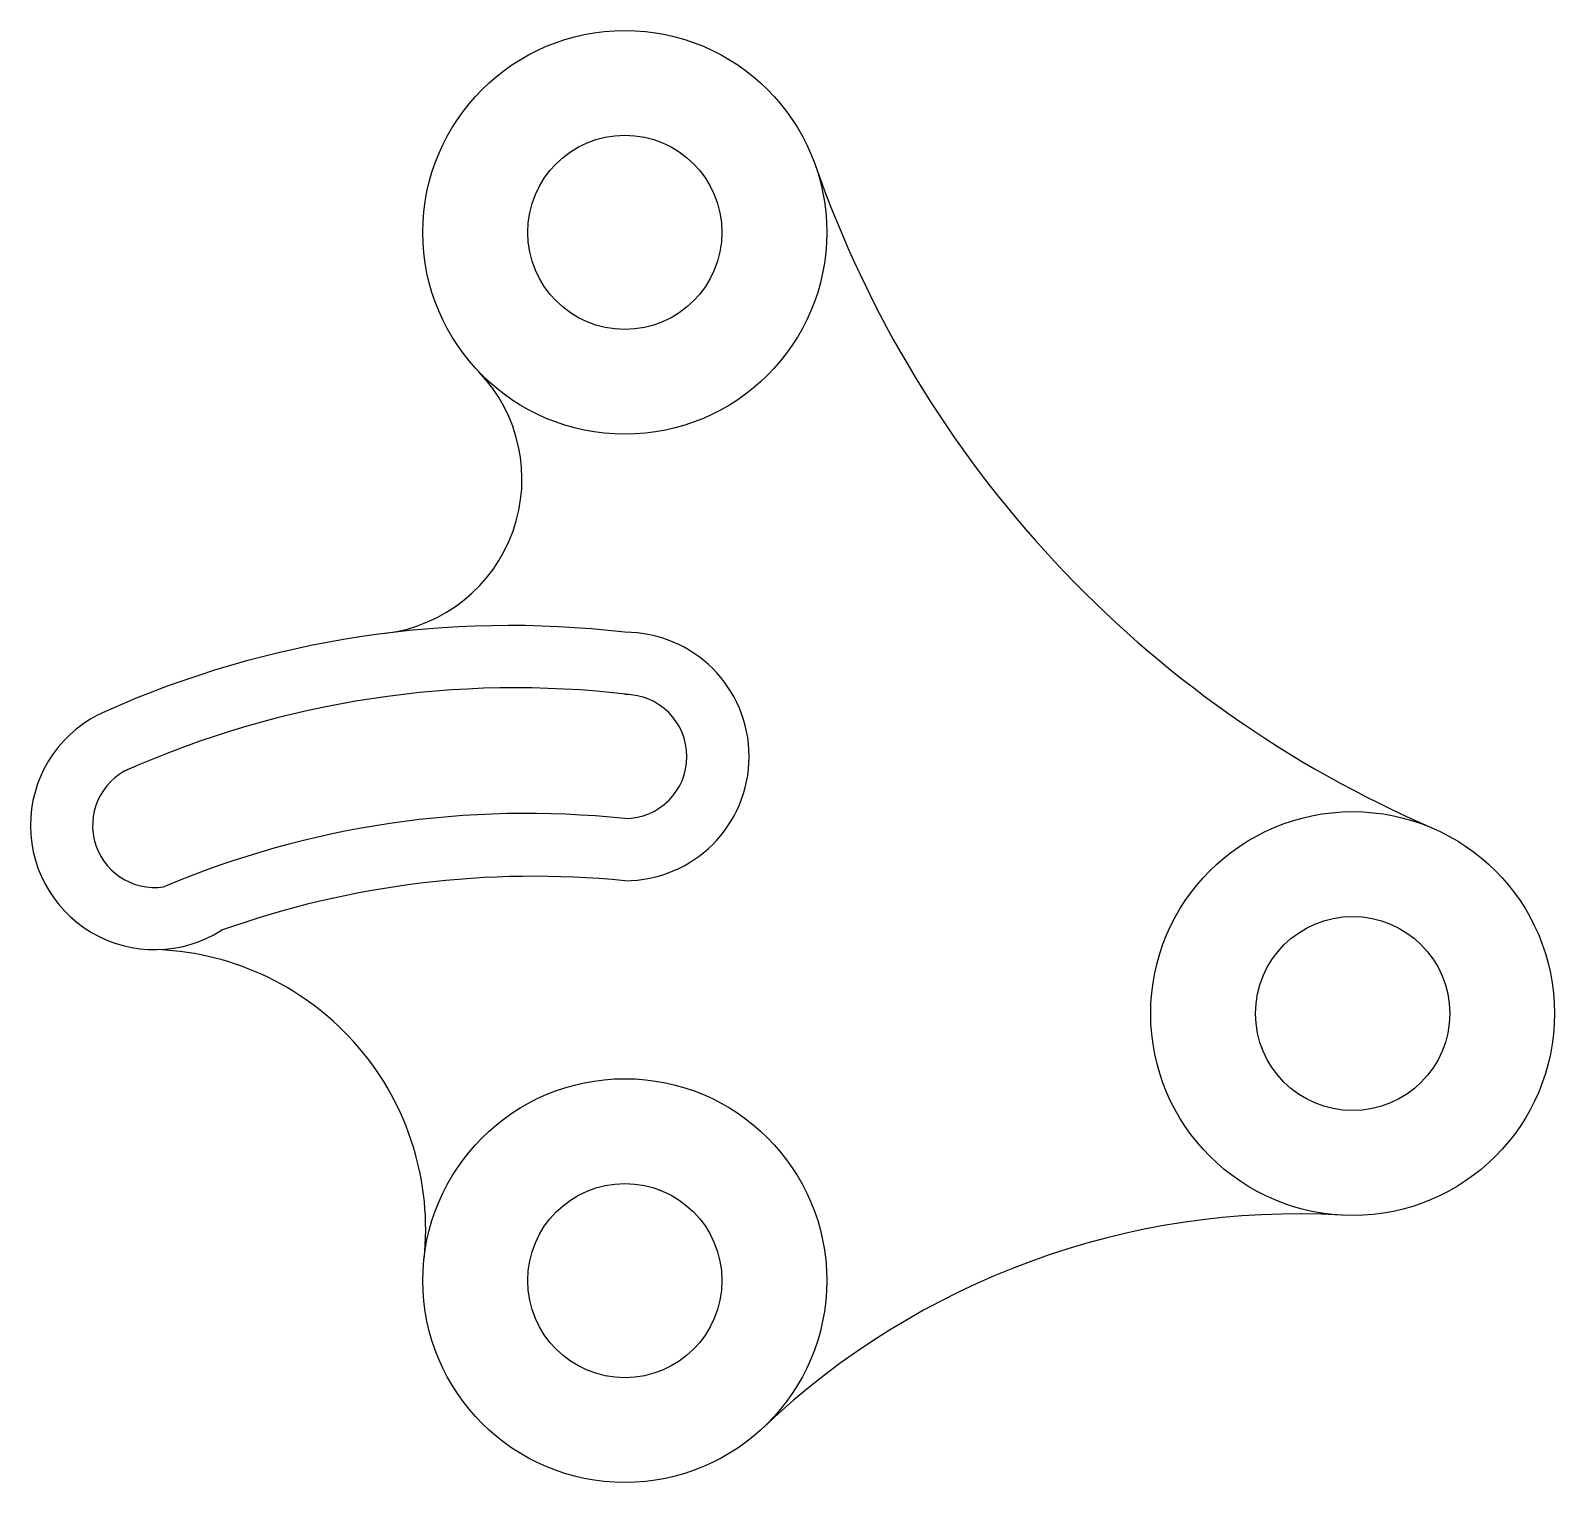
# Model space of a CAD drawing. Header units: centimetres. Extents: x 156 to 310, y 27 to 174.
import ezdxf

# ---------------------------------------------------------------- set-up
doc = ezdxf.new("R2010")
doc.units = ezdxf.units.CM
for name, color, linetype in [('Cerc mare', 3, 'Continuous'), ('Cerc mic', 2, 'Continuous'), ('Contur', 170, 'Continuous'), ('Oval mare', 1, 'Continuous'), ('Oval mic', 220, 'Continuous')]:
    doc.layers.add(name, color=color, linetype=linetype)

msp = doc.modelspace()

# ---------------------------------------------------------------- linework, layer by layer
at = {"layer": 'Cerc mare'}
for centre in [(216.12, 153.22), (289.5, 74.44), (216.12, 47.51)]:
    msp.add_circle(centre, 20.36, dxfattribs=at)
at = {"layer": 'Cerc mic'}
for centre in [(216.12, 153.22), (289.5, 74.44), (216.12, 47.51)]:
    msp.add_circle(centre, 9.79, dxfattribs=at)
at = {"layer": 'Contur'}
for centre, radius, start, end in [((342.53, 197.4), 113.54, 199.2641, 246.6682), ((190.09, 128.33), 15.66, 277.1458, 43.7097), ((167.85, 52.72), 28.19, 353.8291, 87.4464), ((284.03, -24.07), 78.31, 86.8256, 133.4937)]:
    msp.add_arc(centre, radius, start, end, dxfattribs=at)
at = {"layer": 'Oval mare'}
for centre, radius, start, end in [((204.5, 13.34), 100.23, 83.3417, 113.9839), ((216.12, 100.36), 12.53, 270, 90), ((168.72, 93.41), 12.53, 113.3409, 302.4237), ((206.97, -5.69), 93.97, 84.4089, 109.603)]:
    msp.add_arc(centre, radius, start, end, dxfattribs=at)
at = {"layer": 'Oval mic'}
for centre, radius, start, end in [((205.12, 10.53), 96.76, 83.2336, 114.0482), ((216.12, 100.36), 6.26, 270, 90), ((168.72, 93.41), 6.26, 108.4347, 278.4256), ((206.21, 0.65), 93.97, 83.9466, 112.9045)]:
    msp.add_arc(centre, radius, start, end, dxfattribs=at)

doc.saveas('drawing.dxf')
